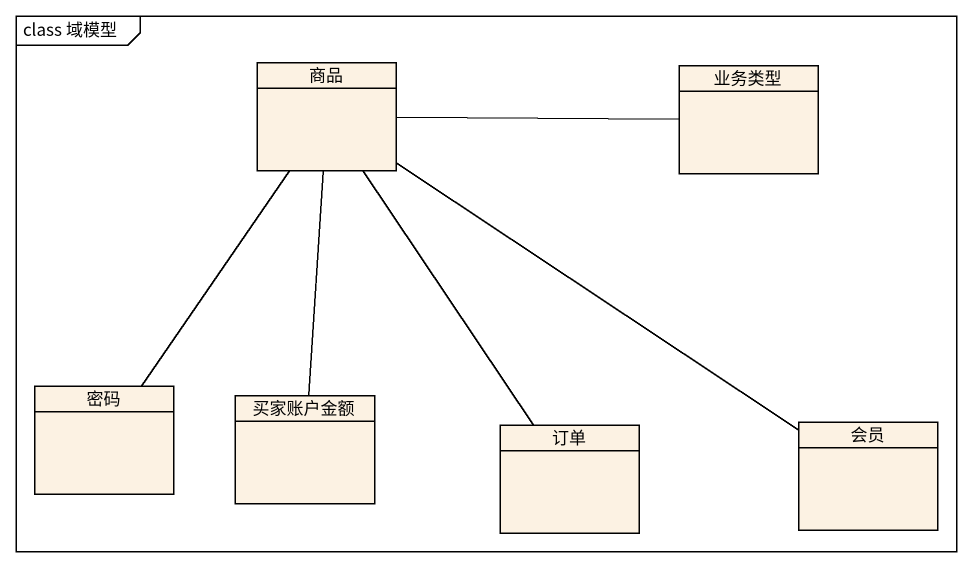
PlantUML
@startuml
mainframe class 域模型
hide circle
hide empty members
class 商品
class 业务类型
class 密码
class 买家账户金额
class 订单
class 会员
商品 -right- 业务类型
商品 -- 密码
商品 -- 买家账户金额
商品 -- 订单
商品 -- 会员
@enduml
